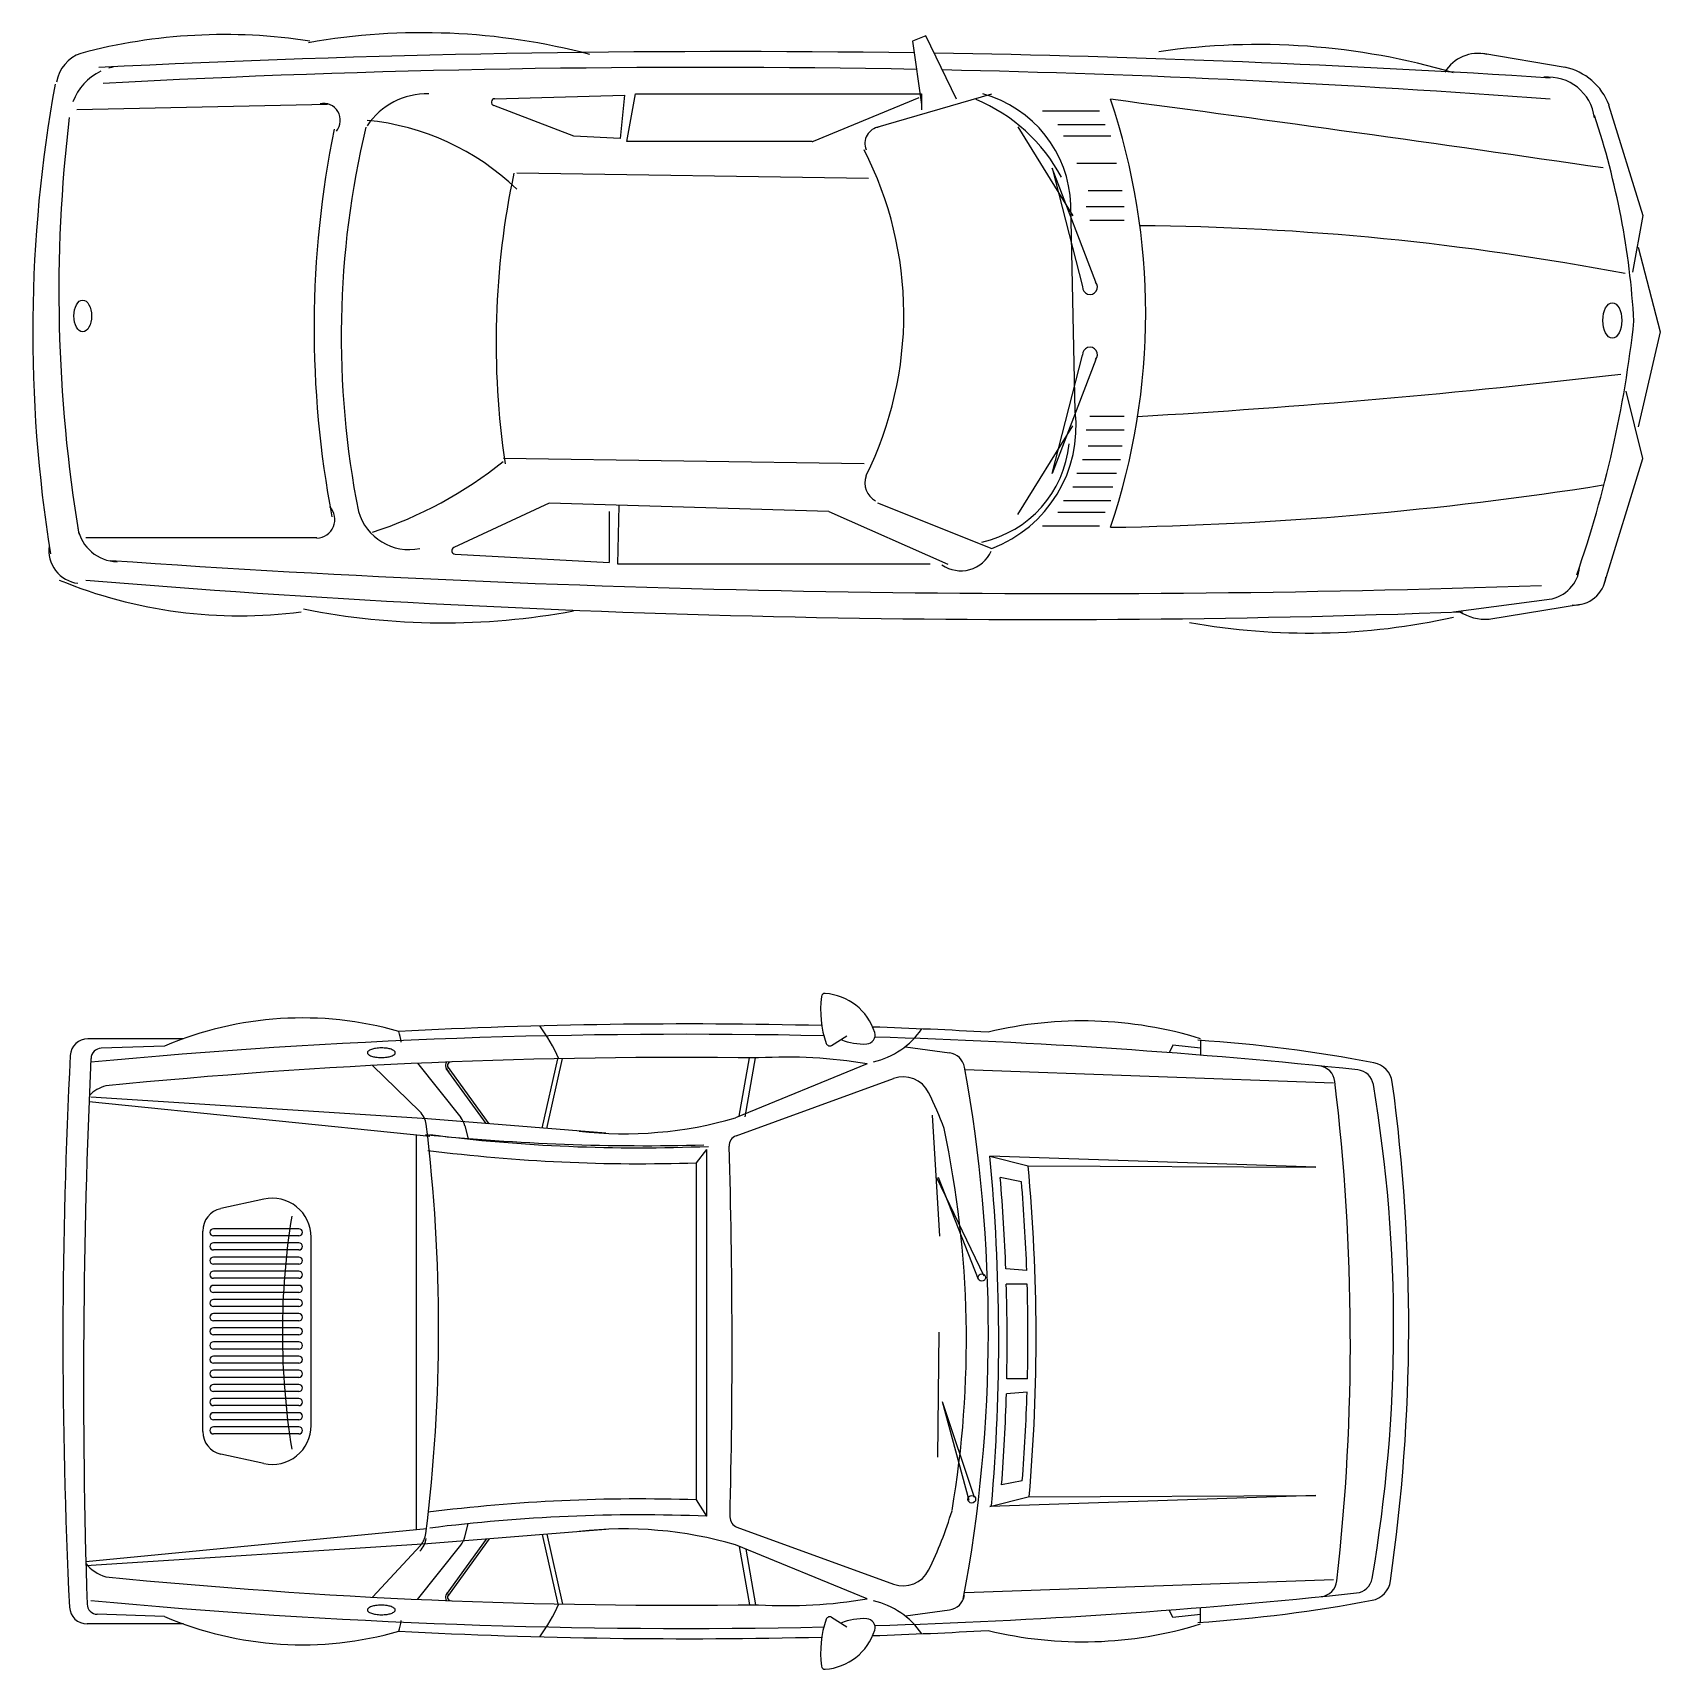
# Model space of a CAD drawing. Header units: inches. Extents: x 6700 to 19616, y -7432 to 2521.
# Drawn here: x 15014 to 19616, y -2171 to 2455 of the extents above; entities that cross this region are included whole.
import ezdxf

# ---------------------------------------------------------------- set-up
doc = ezdxf.new("R2010")
doc.units = ezdxf.units.IN
doc.header["$MEASUREMENT"] = 0
doc.layers.add('freecads.com', color=7, linetype='Continuous')

msp = doc.modelspace()

# ---------------------------------------------------------------- linework, layer by layer
at = {"layer": 'freecads.com'}
for p, q in [((17538.7, 2446.2), (17501.4, 2431.2)), ((17501.4, 2431.2), (17526.3, 2252)), ((17625.8, 2266.9), (17538.7, 2446.2)), ((19113.8, 2397.2), (19346.9, 2357.7)), ((16320.4, 2268.3), (16687.1, 2278.9)), ((16687.1, 2278.9), (16674.3, 2155.9)), ((16693.1, 2147.4), (16717.9, 2281.8)), ((16717.9, 2281.8), (17526.3, 2281.8)), ((17221.4, 2148.2), (17520.1, 2272.3)), ((17397.1, 2186.7), (17725.3, 2281.8)), ((17526.3, 2281.8), (17526.3, 2237)), ((15847.4, 2252), (15138.6, 2237)), ((16543.8, 2162.3), (16317.1, 2249)), ((18029.9, 2233.6), (17868.9, 2233.6)), ((19469.4, 2250.9), (19565.8, 1938.3)), ((17799.1, 2188.5), (17954.8, 1937.1)), ((18046, 2194.9), (17911.8, 2194.9)), ((16674.3, 2155.9), (16543.8, 2162.3)), ((17217.5, 2147.4), (16693.1, 2147.4)), ((18062.1, 2162.7), (17927.9, 2162.7)), ((18078.2, 2085.4), (17965.5, 2085.4)), ((17377.1, 2042.9), (16382.2, 2057.8)), ((17895.7, 2072.5), (17981.6, 1737.3)), ((18019.2, 1750.2), (17895.7, 2072.5)), ((18094.3, 2008), (17997.7, 2008)), ((17961.5, 1385.6), (17949.1, 1968.2)), ((18099.7, 1962.9), (17992.3, 1962.9)), ((18099.7, 1924.2), (18003.1, 1924.2)), ((19565.8, 1938.3), (19536.5, 1777.7)), ((19553.3, 1848.7), (19615.5, 1609.7)), ((19615.5, 1609.7), (19553.3, 1340.8)), ((17895.7, 1208.7), (17981.6, 1543.9)), ((18019.2, 1531), (17895.7, 1208.7)), ((19565.8, 1251.2), (19518.6, 1441.3)), ((17799.1, 1092.7), (17954.8, 1344.1)), ((18099.7, 1369.8), (18003.1, 1369.8)), ((18099.7, 1331.2), (17992.3, 1331.2)), ((17364.6, 1236.2), (16344.9, 1251.2)), ((18094.3, 1286), (17997.7, 1286)), ((19455.5, 893.6), (19565.8, 1251.2)), ((18078.2, 1208.7), (17965.5, 1208.7)), ((18088.9, 1247.4), (17981.6, 1247.4)), ((18067.5, 1170), (17954.8, 1170)), ((16473.6, 1124.9), (16204.1, 999.9)), ((17265.1, 1101.8), (16473.6, 1124.9)), ((16668.2, 952.4), (16672.1, 1118.4)), ((17402.6, 1126.4), (17725.3, 997.3)), ((18062.1, 1131.3), (17927.9, 1131.3)), ((16643.3, 1101.8), (16643.3, 957.1)), ((17265.1, 1101.8), (17600.9, 952.4)), ((18046, 1099.1), (17911.8, 1099.1)), ((15816.7, 1027.1), (15163.5, 1027.1)), ((18029.9, 1060.4), (17868.9, 1060.4)), ((16207.7, 980.9), (16643.3, 957.1)), ((17551.2, 952.4), (16668.2, 952.4)), ((19031, 818), (19308.8, 855.1)), ((19130.7, 797.7), (19390.1, 839.4)), ((15440.1, -388.6, 50), (15170, -388.6, 50)), ((15386.8, -409.6, 50), (15207.5, -415.6, 50)), ((17272, -407.5, 50), (17315.9, -380.5, 50)), ((17481.8, -411.5, 50), (17606, -428.8, 50)), ((18237.3, -407.2, 50), (18227.3, -428.1, 50)), ((18315.9, -415.7, 50), (18237.3, -407.2, 50)), ((18315.9, -392.9, 50), (18315.9, -434.8, 50)), ((16101.4, -458.2, 50), (16224.3, -611.7, 50)), ((16454.2, -641.4, 50), (16498.6, -445.1, 50)), ((16467.4, -642.5, 50), (16512.1, -444.8, 50)), ((17372.6, -459.4, 50), (17000.5, -612.1, 50)), ((17010.9, -607.9, 50), (17040.2, -442.6, 50)), ((17028.2, -609.6, 50), (17057.8, -442.8, 50)), ((15974.6, -464.5, 50), (16108.5, -594.8, 50)), ((16296.2, -628.2, 50), (16183.1, -472.4, 50)), ((16304.5, -629.3, 50), (16186.4, -466.5, 50)), ((17002.5, -663.3, 50), (17447.8, -501.3, 50)), ((18691.2, -513.9, 50), (17649.6, -476.7, 50)), ((16129.8, -615.1, 50), (15178.4, -553.5, 50)), ((15173.2, -566.3, 50), (16136.8, -663.9, 50)), ((16634.2, -656, 50), (16129.8, -615.1, 50)), ((16235.7, -634.7, 50), (16244.9, -672, 50)), ((17578.3, -947, 50), (17557.8, -605.1, 50)), ((16098.3, -660, 50), (16098.3, -1775.5, 50)), ((16890.2, -739.2, 50), (16920.2, -701.5, 50)), ((16890.2, -1692.3, 50), (16890.2, -739.2, 50)), ((16920.2, -1738.5, 50), (16920.2, -701.5, 50)), ((17719.9, -721, 50), (17828.3, -748.1, 50)), ((18641.2, -751.5, 50), (17719.9, -721, 50)), ((17703.9, -1059.8, 50), (17570.2, -782, 50)), ((17688.2, -1069.1, 50), (17574.5, -780.5, 50)), ((17809.2, -793, 50), (17749.3, -781, 50)), ((17828.3, -748.1, 50), (18641.2, -751.5, 50)), ((15667.2, -842, 50), (15545.3, -869, 50)), ((15494.3, -1499.1, 50), (15494.3, -932.5, 50)), ((15766.4, -925.8, 50), (15524.8, -925.8, 50)), ((15766.4, -945.8, 50), (15524.8, -945.8, 50)), ((15766.4, -965.8, 50), (15524.8, -965.8, 50)), ((15801, -1482.1, 50), (15801, -949.4, 50)), ((15766.4, -985.8, 50), (15524.8, -985.8, 50)), ((15766.4, -1005.8, 50), (15524.8, -1005.8, 50)), ((15766.4, -1025.8, 50), (15524.8, -1025.8, 50)), ((15766.4, -1045.8, 50), (15524.8, -1045.8, 50)), ((17824.4, -1044.2, 50), (17765.1, -1039.3, 50)), ((15766.4, -1065.8, 50), (15524.8, -1065.8, 50)), ((15766.4, -1085.8, 50), (15524.8, -1085.8, 50)), ((15766.4, -1105.8, 50), (15524.8, -1105.8, 50)), ((17825.6, -1082, 50), (17766.5, -1082, 50)), ((15766.4, -1125.8, 50), (15524.8, -1125.8, 50)), ((15766.4, -1145.8, 50), (15524.8, -1145.8, 50)), ((15766.4, -1165.8, 50), (15524.8, -1165.8, 50)), ((15766.4, -1185.8, 50), (15524.8, -1185.8, 50)), ((15766.4, -1205.8, 50), (15524.8, -1205.8, 50)), ((15766.4, -1225.8, 50), (15524.8, -1225.8, 50)), ((15766.4, -1245.8, 50), (15524.8, -1245.8, 50)), ((17572.9, -1571.7, 50), (17576.7, -1217.9, 50)), ((15766.4, -1265.8, 50), (15524.8, -1265.8, 50)), ((15766.4, -1285.8, 50), (15524.8, -1285.8, 50)), ((15766.4, -1305.8, 50), (15524.8, -1305.8, 50)), ((15766.4, -1325.8, 50), (15524.8, -1325.8, 50)), ((15766.4, -1345.8, 50), (15524.8, -1345.8, 50)), ((15766.4, -1365.8, 50), (15524.8, -1365.8, 50)), ((15766.4, -1385.8, 50), (15524.8, -1385.8, 50)), ((17825.3, -1387.3, 50), (17766.7, -1392.1, 50)), ((17826.3, -1349.6, 50), (17767.7, -1349.6, 50)), ((15766.4, -1405.8, 50), (15524.8, -1405.8, 50)), ((15766.4, -1425.8, 50), (15524.8, -1425.8, 50)), ((17676.6, -1685, 50), (17585.6, -1414.8, 50)), ((17661.2, -1694.2, 50), (17585.6, -1414.8, 50)), ((15766.4, -1445.8, 50), (15524.8, -1445.8, 50)), ((15766.4, -1465.8, 50), (15524.8, -1465.8, 50)), ((15766.4, -1485.8, 50), (15524.8, -1485.8, 50)), ((15766.4, -1505.8, 50), (15524.8, -1505.8, 50)), ((15667.2, -1589.5, 50), (15545.3, -1562.5, 50)), ((17811.7, -1638, 50), (17753.3, -1649.8, 50)), ((16920.2, -1738.5, 50), (16890.2, -1692.3, 50)), ((18641.2, -1680.1, 50), (17719.9, -1710.6, 50)), ((17719.9, -1710.6, 50), (17828.3, -1683.5, 50)), ((17828.3, -1683.5, 50), (18641.2, -1680.1, 50)), ((15163.9, -1866.1, 50), (16128.5, -1772.6, 50)), ((16634.2, -1775.5, 50), (16129.8, -1816.4, 50)), ((16296.2, -1803.3, 50), (16183.1, -1959.2, 50)), ((16304.5, -1802.3, 50), (16186.4, -1965.1, 50)), ((16235.7, -1796.8, 50), (16244.9, -1759.6, 50)), ((16454.2, -1790.1, 50), (16498.6, -1986.5, 50)), ((16467.4, -1789, 50), (16512.1, -1986.8, 50)), ((17005, -1769.2, 50), (17447.8, -1930.3, 50)), ((16129.8, -1816.4, 50), (15164.3, -1878.9, 50)), ((15974.6, -1967.1, 50), (16109.8, -1820.7, 50)), ((16101.4, -1973.3, 50), (16224.3, -1819.9, 50)), ((17372.6, -1972.2, 50), (17000.5, -1819.4, 50)), ((17010.9, -1823.7, 50), (17040.2, -1989, 50)), ((17029.9, -1831.5, 50), (17057.8, -1988.8, 50)), ((18691.2, -1917.7, 50), (17649.6, -1954.9, 50)), ((15386.8, -2022, 50), (15196.4, -2015.5, 50)), ((17272, -2024.1, 50), (17315.9, -2051, 50)), ((17481.8, -2020.1, 50), (17606, -2002.8, 50)), ((18237.3, -2024.4, 50), (18227.3, -2003.4, 50)), ((18315.9, -2015.9, 50), (18237.3, -2024.4, 50)), ((18315.9, -2038.7, 50), (18315.9, -1996.8, 50)), ((15440.1, -2042.9, 50), (15167.7, -2042.9, 50))]:
    msp.add_line(p, q, dxfattribs=at)
for centre, radius in [((17697.1, -1063.7, 50), 10.5), ((17668.9, -1690.4, 50), 10.9)]:
    msp.add_circle(centre, radius, dxfattribs=at)
for centre, radius, start, end in [((16115.7, 601), 1853.9, 75.197, 100.0045), ((15556.4, 872.1), 1577.7, 81.2022, 104.9383), ((18477.8, 466.8), 1954.7, 73.5608, 98.236), ((15182.7, 2299), 102.9, 108.7038, 170.7026), ((16993.2, -33302.1), 35703.7, 89.17703, 92.87766), ((16993.2, -33302.1), 35703.7, 86.28818, 89.08627), ((19099.8, 2287.1), 109.2, 76.5036, 149.0997), ((15274.6, 2204.5), 157.3, 115.8917, 159.3344), ((16910.4, -29533.7), 31890.6, 88.91811, 93.05061), ((15274.6, 2204.5), 157.3, 101.5355, 106.8433), ((16910.4, -29533.7), 31890.6, 85.69437, 88.78689), ((19299, 2198.2), 131.3, 7.0598, 95.5681), ((19310.5, 2189.7), 171.4, 20.6251, 78.1191), ((18931.5, 1607.7), 3917.7, 169.6742, 189.1848), ((16127.5, 2079.4), 202.5, 88.3251, 146.1509), ((16320.7, 2258.3), 10, 91.6416, 249.0843), ((17611, 1955.5), 338.3, 2.1383, 74.6838), ((16271.8, 1662), 1888.7, 341.3194, 18.6806), ((3600.8, -106545.1), 109768.6, 81.696153, 82.430197), ((15835.8, 2207.6), 47.8, 319.6527, 101.8255), ((17494.1, 1817.2), 486.1, 28.1751, 67.3762), ((17303.7, 1511.8), 2240.9, 3.2678, 18.4396), ((19263.7, 1721.6), 4176, 173.2055, 189.4228), ((18634.3, 1618.7), 2825, 168.4871, 190.8507), ((18428.9, 1596.7), 2543, 166.5601, 191.2218), ((15890.4, 1499.5), 711, 46.2333, 84.4323), ((17413.6, 2141.7), 47.2, 97.5372, 201.9968), ((17217.5, 2157.4), 10, 270, 292.5635), ((16453.2, 1658.1), 1023.5, 333.6137, 27.0797), ((18619.6, 1579), 2295.8, 167.9543, 188.5776), ((18076.5, -5784.2), 7694, 79.21652, 89.49549), ((18002.9, 1736.3), 21.3, 177.4073, 40.4751), ((16313.3, 1990.6), 3246.7, 340.7941, 353.7925), ((18002.9, 1544.8), 21.3, 319.5249, 182.5927), ((16830.8, 24106.3), 22773.5, 273.29023, 276.73993), ((17595, 1342.5), 369, 290.664, 6.7032), ((17630.2, 1323.4), 315.3, 282.2535, 354.3677), ((15611.8, 2155.6), 1170, 288.0342, 308.7489), ((17425.8, 1182.9), 59.2, 160.9492, 240.5074), ((17911.7, 10974.3), 9918.4, 270.86258, 278.94476), ((15815.3, 1079.1), 52.8, 271.5253, 43.2732), ((16077.9, 1143.5), 149.4, 196.1857, 281.8393), ((15254.9, 1075.2), 115.5, 190.4972, 268.7206), ((15152.8, 991.2), 93.3, 171.7623, 262.8932), ((16208.3, 990.9), 10, 114.8721, 266.8749), ((17638.1, 1028.2), 94.2, 235.2508, 335.7342), ((17937.6, 39930.6), 39061, 266.03118, 271.96909), ((19287.4, 953.1), 100.5, 277.9474, 354.9487), ((15598.7, 2144.1), 1337.4, 247.5901, 277.4798), ((17861.4, 33509.6), 32713.4, 265.2694, 272.09262), ((19373.7, 925.7), 88.4, 265.1768, 353.9213), ((16175.8, 2803.1), 2016.1, 258.6695, 280.4963), ((18621, 2641.3), 1883.4, 259.7195, 282.5742), ((19122.5, 935.8), 138.9, 237.5059, 273.6266), ((17535.2, -306.5, 50), 293.9, 172.7212, 198.9961), ((17253.6, -270.6, 50), 10, 85.8667, 172.7212), ((17242.8, -419.4, 50), 159.2, 17.7772, 85.8667), ((15776.3, -1322.1, 50), 992.2, 74.0794, 113.1182), ((16861.6, -16055.2, 50), 15708.3, 88.60226, 92.96703), ((15931, -409.6, 50), 124.7, 5.3176, 19.4964), ((16079.4, -628.2, 50), 460, 23.4215, 36.8455), ((16861.6, -16055.2, 50), 15708.3, 86.88485, 88.07692), ((17340.5, -233.1, 50), 226.5, 282.8101, 325.6051), ((17982, -1470, 50), 1131.7, 72.8384, 103.632), ((15170, -438.6, 50), 50, 90.0001, 177.0164), ((16860.6, -18390.8, 50), 18014.6, 88.75899, 95.35915), ((15208.5, -445.6, 50), 30, 91.9402, 177.3366), ((15992.4, -479.5, 50), 64.3, 98.1914, 108.984), ((15999.7, -530.3, 50), 115.6, 90.1494, 98.1914), ((15999.7, -530.3, 50), 115.6, 82.1073, 90.1494), ((16006.7, -479.5, 50), 64.3, 71.3147, 82.1073), ((17266.8, -398.9, 50), 10, 198.9961, 301.5515), ((17362.4, -237.6, 50), 166, 247.4761, 273.311), ((17370.6, -378.4, 50), 25, 273.311, 17.7772), ((16860.6, -18390.8, 50), 18014.6, 83.9469, 88.30021), ((18037.6, -4488.5, 50), 4104.5, 79.2156, 86.2254), ((30515.5, -1238.4, 50), 15416.4, 177.01635, 182.81436), ((34798.9, -1357, 50), 19641.6, 177.33656, 181.83677), ((16845.1, -16875.1, 50), 16433.7, 89.23015, 95.67467), ((15965.3, -428.3, 50), 5.4, 129.6206, 180.1494), ((15965.3, -428.3, 50), 5.4, 180.1494, 230.6781), ((15981.4, -447.8, 50), 30.7, 108.984, 129.6206), ((15981.3, -408.7, 50), 30.7, 230.6781, 251.3147), ((15992.1, -376.9, 50), 64.3, 251.3147, 262.1073), ((15999.1, -326.1, 50), 115.6, 262.1073, 270.1494), ((15999.1, -326.1, 50), 115.6, 270.1494, 278.1914), ((16006.5, -376.9, 50), 64.3, 278.1914, 288.984), ((16017.5, -447.7, 50), 30.7, 50.6781, 71.3147), ((16016.9, -407.3, 50), 32.1, 288.984, 309.6206), ((16033.5, -428.1, 50), 5.4, 0.1494, 50.6781), ((16034.7, -428.7, 50), 4.29, 309.6206, 8.3417), ((16201.2, -464.4, 50), 20.2, 151.9835, 240.3363), ((16196.4, -464.4, 50), 10.2, 89.6642, 240.3363), ((17145.2, -1829.3, 50), 1388.6, 80.5732, 93.2734), ((17599.1, -478.3, 50), 50, 10.4032, 82.0655), ((18793.5, -520.3, 50), 65, 7.7474, 79.2156), ((17475.1, -576.5, 50), 80, 26.3774, 109.9885), ((13600.5, -1212.4, 50), 4115.3, 349.3496, 10.4032), ((18645.7, -515.1, 50), 50, 5.9516, 84.2971), ((18754.9, -526.4, 50), 50, 9.5392, 83.9469), ((15250.5, -627.3, 50), 109.7, 106.0934, 134.2767), ((16591.7, -1014.6, 50), 1066.1, 20.4546, 26.3774), ((12616, -1241.3, 50), 6123.2, 353.62288, 6.86044), ((14711.5, -1205.8, 50), 4150.1, 350.1739, 9.5392), ((13811.8, -1198.1, 50), 5092.5, 351.8342, 7.7474), ((16066.6, -637.8, 50), 60, 7.0439, 45.7822), ((11474, -1205.2, 50), 4687.5, 352.8648, 7.0439), ((16177.4, -649.2, 50), 60, 13.9078, 38.6827), ((16686.6, 457.4, 50), 1114.7, 263.4157, 286.3586), ((14776.5, -1241, 50), 2877.1, 350.3632, 12.0171), ((16743, 5423.2, 50), 6114.2, 264.19333, 271.58), ((16728.5, 3999, 50), 4696, 262.7617, 272.3917), ((17012.7, -691.5, 50), 30, 109.9885, 181.6987), ((-2218.7, -1261.8, 50), 19209.9, 358.5728, 1.69867), ((16728.5, 3999, 50), 4741, 262.7617, 271.9543), ((12354.9, -1239.9, 50), 5390.1, 355.0026, 5.5243), ((12354.9, -1239.9, 50), 5413.9, 2.1234, 4.8623), ((12635.9, -1230.6, 50), 5214.8, 355.0183, 5.309), ((12635.9, -1230.6, 50), 5191.8, 2.0574, 4.8347), ((15559.3, -932.5, 50), 65, 102.4855, 180), ((15691, -949.4, 50), 110, 0, 102.4855), ((17768.9, -1219.4, 50), 2049.3, 170.7584, 189.2416), ((15524.8, -935.8, 50), 10, 90, 270), ((15524.8, -975.8, 50), 10, 90, 270), ((15766.4, -935.8, 50), 10, 270, 90), ((15766.4, -975.8, 50), 10, 270, 90), ((15524.8, -1015.8, 50), 10, 90, 270), ((15766.4, -1015.8, 50), 10, 270, 90), ((15524.8, -1055.8, 50), 10, 90, 270), ((15766.4, -1055.8, 50), 10, 270, 90), ((15524.8, -1095.8, 50), 10, 90, 270), ((15766.4, -1095.8, 50), 10, 270, 90), ((12354.9, -1239.9, 50), 5413.9, 358.8389, 1.6716), ((12635.9, -1230.6, 50), 5191.8, 358.6868, 1.6406), ((15524.8, -1135.8, 50), 10, 90, 270), ((15766.4, -1135.8, 50), 10, 270, 90), ((15524.8, -1175.8, 50), 10, 90, 270), ((15766.4, -1175.8, 50), 10, 270, 90), ((15524.8, -1215.8, 50), 10, 90, 270), ((15524.8, -1255.8, 50), 10, 90, 270), ((15766.4, -1215.8, 50), 10, 270, 90), ((15766.4, -1255.8, 50), 10, 270, 90), ((15524.8, -1295.8, 50), 10, 90, 270), ((15766.4, -1295.8, 50), 10, 270, 90), ((15524.8, -1335.8, 50), 10, 90, 270), ((15766.4, -1335.8, 50), 10, 270, 90), ((15524.8, -1375.8, 50), 10, 90, 270), ((15766.4, -1375.8, 50), 10, 270, 90), ((12635.9, -1230.6, 50), 5191.8, 355.4991, 358.2709), ((15524.8, -1415.8, 50), 10, 90, 270), ((15766.4, -1415.8, 50), 10, 270, 90), ((12354.9, -1239.9, 50), 5413.9, 355.658, 358.3886), ((15524.8, -1455.8, 50), 10, 90, 270), ((15766.4, -1455.8, 50), 10, 270, 90), ((15559.3, -1499.1, 50), 65, 180, 257.5145), ((15524.8, -1495.8, 50), 10, 90, 270), ((15691, -1482.1, 50), 110, 257.5145, 0), ((15766.4, -1495.8, 50), 10, 270, 90), ((16728.5, -6430.5, 50), 4741, 88.0457, 97.2383), ((16728.5, -6430.5, 50), 4696, 87.6607, 97.2383), ((17015.2, -1741, 50), 30, 178.5728, 250.0115), ((16591.7, -1417, 50), 1066.1, 333.6226, 343.337), ((16066.6, -1793.8, 50), 60, 314.2178, 352.9561), ((16065.7, -1780, 50), 60, 317.2643, 352.8648), ((16177.4, -1782.4, 50), 60, 321.3173, 346.0922), ((16177.4, -1782.4, 50), 60, 321.3173, 346.0922), ((16686.6, -2889, 50), 1114.7, 73.6414, 96.5843), ((15250.5, -1804.2, 50), 109.7, 217.9743, 253.9066), ((17475.1, -1855.1, 50), 80, 250.0115, 333.6226), ((16845.1, 14443.6, 50), 16433.7, 264.32533, 270.76985), ((18651.6, -1915.8, 50), 50, 275.7219, 353.6229), ((18751.5, -1905.6, 50), 50, 276.042, 350.1739), ((18788.4, -1912.2, 50), 65, 280.711, 351.8342), ((15197.4, -1985.6, 50), 30, 181.8368, 268.0598), ((16860.6, 15959.2, 50), 18014.6, 264.64085, 271.24101), ((16201.2, -1967.1, 50), 20.2, 119.6637, 208.0165), ((16196.4, -1967.1, 50), 10.2, 119.6637, 270.3358), ((16079.4, -1803.3, 50), 460, 323.1545, 336.5785), ((17145.2, -602.3, 50), 1388.6, 266.7266, 279.4268), ((17340.5, -2198.5, 50), 226.5, 34.3949, 77.1899), ((16860.6, 15959.2, 50), 18014.6, 271.69979, 276.04203), ((17599.1, -1953.2, 50), 50, 277.9345, 349.5968), ((18037.6, 2057, 50), 4104.5, 273.7746, 280.711), ((15167.7, -1992.9, 50), 50, 182.8144, 269.9999), ((15776.3, -1109.5, 50), 992.2, 246.8818, 285.9206), ((15965.3, -2003.3, 50), 5.4, 129.3219, 179.8506), ((15965.3, -2003.3, 50), 5.4, 179.8506, 230.3794), ((15981.3, -2022.8, 50), 30.7, 108.6853, 129.3219), ((15981.4, -1983.8, 50), 30.7, 230.3794, 251.016), ((15992.1, -2054.6, 50), 64.3, 97.8927, 108.6853), ((15992.4, -1952, 50), 64.3, 251.016, 261.8086), ((15999.7, -1901.2, 50), 115.6, 261.8086, 269.8506), ((15999.1, -2105.5, 50), 115.6, 89.8506, 97.8927), ((15999.1, -2105.5, 50), 115.6, 81.8086, 89.8506), ((15999.7, -1901.2, 50), 115.6, 269.8506, 277.8927), ((16006.5, -2054.7, 50), 64.3, 71.016, 81.8086), ((16006.7, -1952.1, 50), 64.3, 277.8927, 288.6853), ((16017.5, -1983.9, 50), 30.7, 288.6853, 309.3219), ((16016.9, -2024.3, 50), 32.1, 50.3794, 71.016), ((16033.5, -2003.5, 50), 5.4, 309.3219, 359.8506), ((16034.7, -2002.8, 50), 4.29, 351.6583, 50.3794), ((15931, -2022, 50), 124.7, 340.5036, 354.6824), ((17535.2, -2125, 50), 293.9, 161.0039, 187.2788), ((17266.8, -2032.6, 50), 10, 58.4485, 161.0039), ((17362.4, -2193.9, 50), 166, 86.689, 112.5239), ((17370.6, -2053.2, 50), 25, 342.2228, 86.689), ((16861.6, 13623.7, 50), 15708.3, 267.03297, 271.39774), ((17242.8, -2012.2, 50), 159.2, 274.1333, 342.2228), ((16861.6, 13623.7, 50), 15708.3, 271.92308, 273.11515), ((17982, -961.6, 50), 1131.7, 256.368, 287.1616), ((17253.6, -2161, 50), 10, 187.2788, 274.1333)]:
    msp.add_arc(centre, radius, start, end, dxfattribs=at)
for centre, major_axis, ratio, start_param, end_param in [((15155.2, 1654.5), (0, 44.8), 0.555034, 1.570796326794969, 7.853981633974556), ((19479.9, 1641.7), (0, -50.1), 0.535211, 1.570796326794866, 7.853981633974453)]:
    msp.add_ellipse(centre, major_axis=major_axis, ratio=ratio, start_param=start_param, end_param=end_param, dxfattribs=at)

doc.saveas('drawing.dxf')
